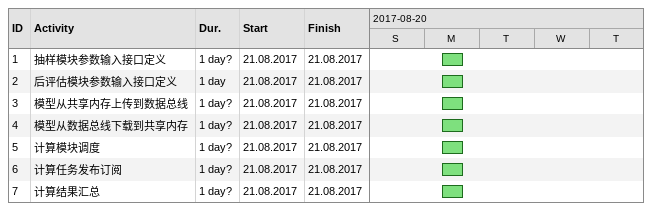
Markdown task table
| ID | Task | Duration | Start | Finish |
|---|---|---|---|---|
| 1 | 抽样模块参数输入接口定义 | 1d? | 2017-08-21 | 2017-08-21 |
| 2 | 后评估模块参数输入接口定义 | 1d | 2017-08-21 | 2017-08-21 |
| 3 | 模型从共享内存上传到数据总线 | 1d? | 2017-08-21 | 2017-08-21 |
| 4 | 模型从数据总线下载到共享内存 | 1d? | 2017-08-21 | 2017-08-21 |
| 5 | 计算模块调度 | 1d? | 2017-08-21 | 2017-08-21 |
| 6 | 计算任务发布订阅 | 1d? | 2017-08-21 | 2017-08-21 |
| 7 | 计算结果汇总 | 1d? | 2017-08-21 | 2017-08-21 |
